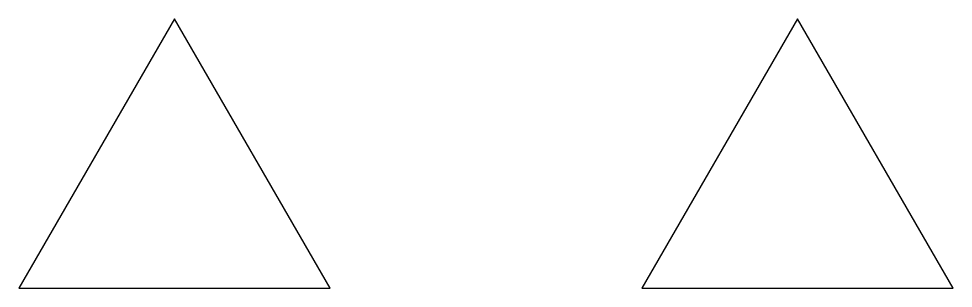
# Model space of a CAD drawing. Extents: x 0 to 3, y 0 to 0.87.
import ezdxf

# ---------------------------------------------------------------- set-up
doc = ezdxf.new("R2010")
doc.units = 0

msp = doc.modelspace()

# ---------------------------------------------------------------- linework, layer by layer
for points in [[(0, 0), (1, 0), (0.5, 0.866)], [(2, 0), (3, 0), (2.5, 0.866)]]:
    msp.add_3dface(points)

doc.saveas('drawing.dxf')
